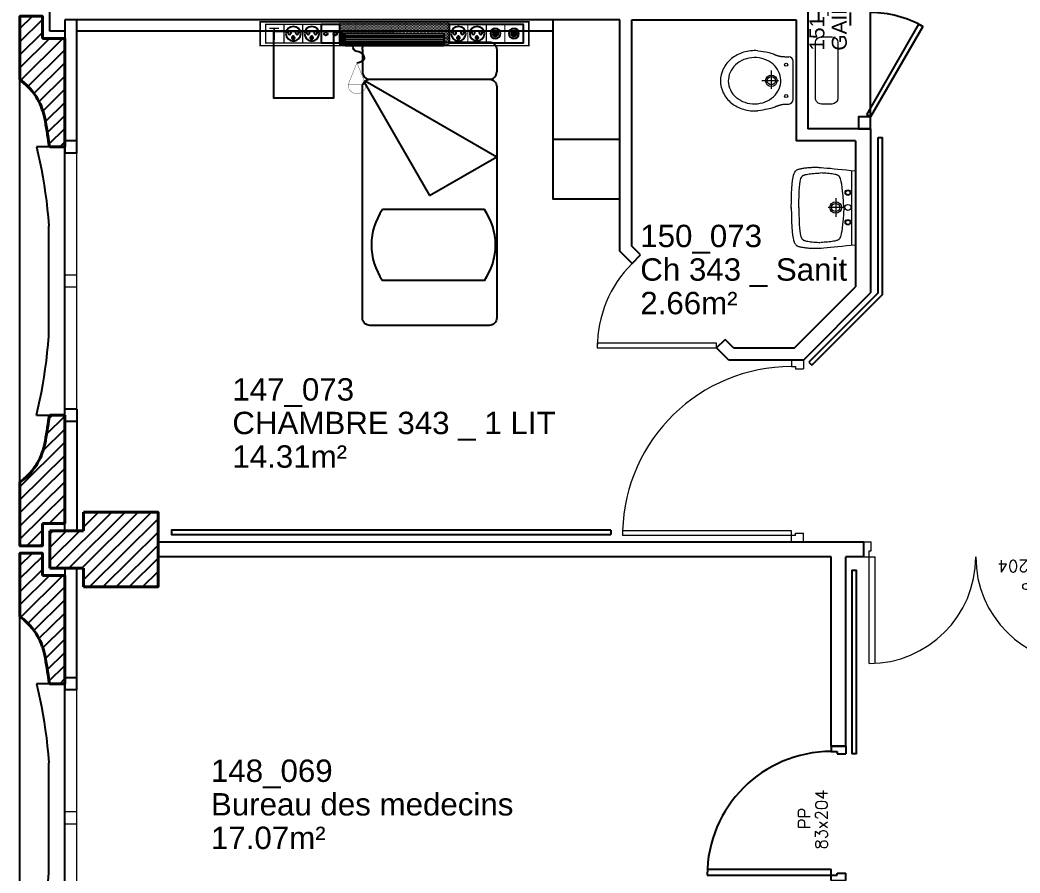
# Model space of a CAD drawing. Header units: metres. Extents: x 143.8 to 210.8, y 45.3 to 115.9.
# Drawn here: x 145.07 to 151.78, y 68.78 to 74.5 of the extents above; entities that cross this region are included whole.
import ezdxf
from ezdxf.enums import TextEntityAlignment as Align

# ---------------------------------------------------------------- set-up
doc = ezdxf.new("R2010")
doc.units = ezdxf.units.M
doc.header["$LTSCALE"] = 0.6
doc.header["$MEASUREMENT"] = 0
for name, pattern in [('CACHÉ', [0.25, 0.125, -0.125]), ('CONTINU', [0]), ('HIDDEN2', [0.1875, 0.125, -0.0625])]:
    doc.linetypes.add(name, pattern=pattern)
doc.layers.get('0').update_dxf_attribs({"linetype": 'CONTINUOUS'})
for name, color, linetype in [('009 main courant', 181, 'CONTINUOUS'), ('400 Lits', 150, 'CONTINUOUS'), ('A_AGENC', 204, 'CONTINUOUS'), ('A_EQMP', 142, 'CONTINUOUS'), ('A_Etiqu_Gaine', 8, 'CONTINUOUS'), ('A_Etiqu_Gaine_code', 8, 'CONTINUOUS'), ('A_Etiqu_Local', 8, 'CONTINUOUS'), ('A_HACH_STRUC', 7, 'CONTINUOUS'), ('A_MUR_CLOIS', 8, 'CONTINU'), ('A_MURS_ALÈG', 7, 'CONTINU')]:
    doc.layers.add(name, color=color, linetype=linetype)
for name, color, linetype, lineweight in [('A_CHASS', 4, 'CONTINU', 0), ('A_MURS_STRU', 7, 'CONTINU', 40), ('A_PORTE', 8, 'CONTINU', 0), ('A_SANI', 5, 'CONTINU', 0)]:
    doc.layers.add(name, color=color, linetype=linetype, lineweight=lineweight)
doc.styles.add('Attribut', font='arial.ttf')
doc.styles.add('ROMANS8', font='romans8', dxfattribs={"height": 10})
pattern_1 = [(0, (-148.712983, -85.579135), (0.0046875, 0.009375), [0, -0.009375])]

# ---------------------------------------------------------------- blocks, each defined once
blk = doc.blocks.new('TIRETTE-LIT')
at = {"layer": 'A_EQMP'}
h = blk.add_hatch(color=256, dxfattribs=at)
h.paths.add_polyline_path([(8.95, 3.75, 1), (6.05, 3.75, 1)])
h.paths.add_polyline_path([(6.05, -3.75, 1), (8.95, -3.75, 1)])
for p, q in [((0, 7.5), (0, -7.5)), ((15, 7.5), (0, 7.5)), ((15, -7.5), (15, 7.5)), ((0, -7.5), (15, -7.5))]:
    blk.add_line(p, q, dxfattribs=at)
at = {"layer": 'A_EQMP', "const_width": 0.24}
for points in [[(31.04, 21.42), (49.04, 28.62)], [(49.04, 28.62), (49.04, 14.22)], [(31.04, 21.42), (49.04, 14.22)]]:
    blk.add_lwpolyline(points, dxfattribs=at)
for points in [[(49.04, 14.22, 1), (49.04, 28.62, 1)], [(49.04, 27.42, 1.477033), (49.04, 27.42)]]:
    blk.add_lwpolyline(points, format="xyb", dxfattribs=at)
at = {"layer": 'A_EQMP'}
for centre in [(7.5, 3.75), (7.5, -3.75)]:
    blk.add_circle(centre, 1.45, dxfattribs=at)
blk.add_spline([(31.1, 21.54), (27.52, 27.45), (22.69, 24.22), (21.08, 19.57), (16.82, 17.32), (12.68, 10.42), (6.83, 9.91), (7.17, 3.87)], degree=3, dxfattribs=at)
blk = doc.blocks.new('A$C01C47C35')
at = {"layer": 'A_EQMP', "linetype": 'Continuous'}
h = blk.add_hatch(dxfattribs=at)
h.set_pattern_fill('DOTS', color=256, scale=0.15, style=0)
h.set_pattern_definition(pattern_1)
edge = h.paths.add_edge_path()
edge.add_line((1.2716, 0.4664), (1.2726, 0.4664))
edge.add_line((1.2726, 0.4664), (1.2726, 0.4839))
edge.add_line((1.2726, 0.4839), (0.5387, 0.4839))
edge.add_line((0.5387, 0.4839), (0.5387, 0.3239))
edge.add_line((0.5387, 0.3239), (0.574, 0.3239))
edge.add_line((0.574, 0.3239), (0.574, 0.4066))
edge.add_line((0.574, 0.4066), (0.905, 0.4066))
edge.add_line((0.905, 0.4066), (1.236, 0.4066))
edge.add_line((1.236, 0.4066), (1.236, 0.3499))
edge.add_spline(control_points=[(1.236, 0.3499), (1.2411, 0.3527), (1.2564, 0.3661), (1.2412, 0.4135), (1.2624, 0.4158), (1.2716, 0.4145)], knot_values=[28.337457, 28.337457, 28.337457, 28.337457, 30.502349, 36.382785, 39.476515, 39.476515, 39.476515, 39.476515], degree=3, periodic=0)
edge.add_line((1.2716, 0.4145), (1.2716, 0.4664))
at = {"layer": 'A_EQMP', "linetype": 'HIDDEN2'}
for points in [[(0.1237, 0.4052, 1), (0.0853, 0.4052, 1)], [(0.2478, 0.4052, 1), (0.2095, 0.4052, 1)], [(0.3424, 0.3767, 1), (0.3629, 0.3767, 1)], [(0.4665, 0.3767, 1), (0.487, 0.3767, 1)], [(1.4493, 0.3767, 1), (1.4697, 0.3767, 1)], [(1.5734, 0.3767, 1), (1.5939, 0.3767, 1)]]:
    blk.add_hatch(color=256, dxfattribs=at).paths.add_polyline_path(points)
at = {"layer": 'A_EQMP'}
h = blk.add_hatch(dxfattribs=at)
h.set_pattern_fill('PLASTI', color=1, scale=0.16551, style=0)
h.set_pattern_definition([(360, (-8.3594, 6.80946), (1e-17, 0.04137741), []), (360, (-8.3594, 6.81463), (1e-17, 0.04137741), []), (360, (-8.3594, 6.819804), (1e-17, 0.04137741), []), (360, (-8.3594, 6.83532), (1e-17, 0.04137741), [])])
h.paths.add_polyline_path([(1.236, 0.3239), (1.236, 0.4066), (0.905, 0.4066), (0.574, 0.4066), (0.574, 0.3239)])
at = {"layer": 'A_EQMP', "linetype": 'Continuous'}
h = blk.add_hatch(dxfattribs=at)
h.set_pattern_fill('DOTS', color=256, scale=0.15, style=0)
h.set_pattern_definition(pattern_1)
edge = h.paths.add_edge_path()
edge.add_spline(control_points=[(1.2716, 0.4145), (1.2624, 0.4158), (1.2412, 0.4135), (1.2564, 0.3661), (1.2411, 0.3527), (1.236, 0.3499)], knot_values=[28.337457, 28.337457, 28.337457, 28.337457, 31.431187, 37.311623, 39.476515, 39.476515, 39.476515, 39.476515], degree=3, periodic=0)
edge.add_line((1.236, 0.3499), (1.236, 0.3239))
edge.add_line((1.236, 0.3239), (1.2739, 0.3239))
edge.add_line((1.2739, 0.3239), (1.2739, 0.3423))
edge.add_line((1.2739, 0.3423), (1.2722, 0.3423))
edge.add_line((1.2722, 0.3423), (1.2722, 0.3423))
edge.add_line((1.2722, 0.3423), (1.2716, 0.3423))
edge.add_line((1.2716, 0.3423), (1.2716, 0.4145))
at = {"layer": 'A_EQMP'}
for p, q in [((0.574, 0.4066), (0.574, 0.3239)), ((0.905, 0.4066), (0.574, 0.4066)), ((0.905, 0.4066), (1.236, 0.4066)), ((1.236, 0.3239), (1.236, 0.4066)), ((0.574, 0.3239), (1.236, 0.3239))]:
    blk.add_line(p, q, dxfattribs=at)
for points, const_width in [([(1.805, 0.3239), (1.805, 0.4839), (0.005, 0.4839), (0.005, 0.3239)], 0.01), ([(0.5378, 0.3423), (0.5378, 0.4664), (0.0412, 0.4664), (0.0412, 0.3423)], 0.00828), ([(1.7688, 0.3423), (1.7688, 0.4664), (1.2722, 0.4664), (1.2722, 0.3423)], 0.00828)]:
    blk.add_lwpolyline(points, close=True, dxfattribs=dict(at, const_width=const_width))
at = {"layer": 'A_EQMP', "const_width": 0.00828}
for points in [[(0.1654, 0.4664), (0.1654, 0.3423)], [(0.2895, 0.4664), (0.2895, 0.3423)], [(0.2895, 0.4664), (0.2895, 0.3423)], [(0.4136, 0.4664), (0.4136, 0.3423)], [(1.3964, 0.4664), (1.3964, 0.3423)], [(1.5205, 0.4664), (1.5205, 0.3423)], [(1.6446, 0.4664), (1.6446, 0.3423)], [(1.7688, 0.4664), (1.7688, 0.3423)]]:
    blk.add_lwpolyline(points, dxfattribs=at)
at = {"layer": 'A_EQMP', "linetype": 'Continuous'}
blk.add_lwpolyline([(0.0412, 0.4664), (0.5378, 0.4664), (0.5378, 0.3423), (0.0412, 0.3423)], close=True, dxfattribs=at)
at = {"layer": 'A_EQMP'}
for centre, radius in [((0.1045, 0.4058), 0.0338), ((0.1045, 0.4052), 0.0192), ((0.2286, 0.4058), 0.0338), ((0.2286, 0.4052), 0.0192), ((0.3517, 0.4036), 0.0493), ((0.4759, 0.4036), 0.0493), ((1.4586, 0.4036), 0.0493), ((1.5827, 0.4036), 0.0493)]:
    blk.add_circle(centre, radius, dxfattribs=at)
at = {"layer": 'A_EQMP', "linetype": 'HIDDEN2'}
for centre in [(0.3265, 0.41), (0.3769, 0.41), (0.4506, 0.41), (0.5011, 0.41), (1.4334, 0.41), (1.4838, 0.41), (1.5575, 0.41), (1.6079, 0.41), (0.3526, 0.3767), (0.4768, 0.3767), (1.4595, 0.3767), (1.5836, 0.3767)]:
    blk.add_circle(centre, 0.0102, dxfattribs=at)
at = {"layer": 'A_EQMP', "linetype": 'HIDDEN2', "xscale": -0.00827548159, "yscale": 0.00827548159, "zscale": 0.00827548159, "rotation": 90}
blk.add_blockref('TIRETTE-LIT', (1.3337, 0.4664), dxfattribs=at)
at = {"layer": 'A_EQMP', "linetype": 'HIDDEN2', "insert": (1.6759, 0.4453), "char_height": 0.082755, "width": 0.124132, "attachment_point": 1}
blk.add_mtext('\\fArial|b0|i0|c0|p34;T', dxfattribs=at)
blk = doc.blocks.new('A_Etiqu_Local')
at = {"style": 'Attribut', "flags": 1}
for tag, p in [('CODE_HOPITAL', (-0.4463, 1.632)), ('CODE_SITE', (-0.4463, 1.407)), ('CODE_BATIMENT', (-0.4463, 1.182)), ('CODE_SECTEUR', (-0.4463, 0.957)), ('CODE_ETAGE', (-0.4463, 0.732)), ('NOM_NORMALISE', (-0.4463, -0.843)), ('SECTEUR_ACTIVITE', (-0.4463, -1.068)), ('SOUS_SECTEUR_ACTIVITE', (-0.4463, -1.293)), ('VOLUME', (-0.4463, -1.518)), ('SERVICE', (-0.4463, -1.743)), ('CODE_UG', (-0.4463, -1.968)), ('CODE_UA', (-0.4463, -2.193)), ('CODE_POLE', (-0.4463, -2.418)), ('OCCUPANT_EXTERNE', (-0.4463, -2.643)), ('DISPONIBILITE', (-0.4463, -2.868)), ('ACCES_HANDICAPES', (-0.4463, -3.093)), ('NATURE_SOL', (-0.4463, -3.318)), ('RISQUE_LABORATOIRE', (-0.4463, -3.543)), ('AMIANTE', (-0.4463, -3.768))]:
    blk.add_attdef(tag, p, '', height=0.15, dxfattribs=at)
at = {"layer": 'A_Etiqu_Local', "style": 'Attribut'}
for tag, p in [('CODE_PIECE', (-0.4463, 0.282)), ('NOM_USAGE', (-0.4463, 0.057)), ('SURFACE', (-0.4463, -0.168))]:
    blk.add_attdef(tag, p, '', height=0.15, dxfattribs=at)
blk = doc.blocks.new('A_Etiqu_Gaine')
at = {"style": 'Attribut', "flags": 1}
for tag, p in [('CODE_HOPITAL', (-0.4323, 0.8651)), ('CODE_SITE', (-0.4323, 0.7151)), ('CODE_BATIMENT', (-0.4323, 0.5651)), ('CODE_SECTEUR', (-0.4323, 0.4151)), ('CODE_ETAGE', (-0.4323, 0.2651)), ('NOM_NORMALISE', (-0.4323, -0.3349)), ('SECTEUR_ACTIVITE', (-0.4323, -0.4849)), ('SOUS_SECTEUR_ACTIVITE', (-0.4323, -0.6349)), ('SURFACE', (-0.4323, -0.7849)), ('CODE_UG', (-0.4323, -0.9349)), ('CODE_POLE', (-0.4323, -1.0849)), ('AMIANTE', (-0.4323, -1.2349))]:
    blk.add_attdef(tag, p, '', height=0.1, dxfattribs=at)
at = {"layer": 'A_Etiqu_Gaine', "style": 'Attribut'}
blk.add_attdef('NOM_USAGE', (-0.4323, -0.1849), '', height=0.1, dxfattribs=at)
at = {"layer": 'A_Etiqu_Gaine_code', "style": 'Attribut'}
blk.add_attdef('CODE_PIECE', (-0.4323, -0.0349), '', height=0.1, dxfattribs=at)
blk = doc.blocks.new('BROCA2-G125')
at = {"layer": '400 Lits', "linetype": 'Continuous'}
for p, q in [((2.225049, 28.925379), (2.225049, 28.775385)), ((3.12505, 28.925379), (3.12505, 28.775385)), ((2.235936, 28.706526), (2.675049, 27.945955)), ((2.243905, 28.714495), (3.12505, 28.205767)), ((2.275048, 28.725382), (3.075051, 28.725382)), ((2.675049, 27.945955), (3.12505, 28.205767))]:
    blk.add_line(p, q, dxfattribs=at)
for points in [[(2.225049, 28.925379, -0.414214), (2.275048, 28.975379), (3.075051, 28.975382, -0.414214), (3.125051, 28.925379)], [(2.225049, 28.775385, 0.414213), (2.275048, 28.725385), (3.075051, 28.725382, 0.414214), (3.125051, 28.775385)], [(2.225049, 28.675379, -0.414214), (2.275048, 28.725379), (3.075051, 28.725382, -0.414214), (3.125051, 28.675379)], [(3.12505, 28.675653), (3.12505, 27.125383, -0.414213), (3.075051, 27.075383), (2.275048, 27.07538, -0.414214), (2.225048, 27.125383), (2.225049, 28.675653)]]:
    blk.add_lwpolyline(points, format="xyb", dxfattribs=at)
blk = doc.blocks.new('BROCA2-G904')
at = {"layer": '400 Lits', "linetype": 'Continuous'}
for p, q in [((29.340822, 67.299042), (28.659243, 67.299042)), ((29.340822, 66.821945), (28.659243, 66.821945))]:
    blk.add_line(p, q, dxfattribs=at)
for start, end in [(145.008072, 214.992089), (325.007448, 34.99223)]:
    blk.add_arc((29.000032, 67.060493), 0.415985, start, end, dxfattribs=at)
blk = doc.blocks.new('P140bt10')
for p, q in [((0.035, 0.815), (0.035, 0.1)), ((0.075, 0.8139), (0.075, 0.1)), ((1.425, 0.8139), (1.425, 0.1)), ((1.465, 0.815), (1.465, 0.1)), ((0, 0.1), (0, 0)), ((0, 0.1), (0.035, 0.1)), ((0.035, 0.1), (0.075, 0.1)), ((0.035, 0.1), (0.035, 0.06)), ((1.465, 0.1), (1.425, 0.1)), ((1.465, 0.1), (1.465, 0.06)), ((1.5, 0.1), (1.465, 0.1)), ((1.5, 0.1), (1.5, 0)), ((0, 0), (0.05, 0)), ((0.035, 0.06), (0.05, 0.06)), ((0.05, 0.06), (0.05, 0)), ((1.465, 0.06), (1.45, 0.06)), ((1.45, 0.06), (1.45, 0)), ((1.5, 0), (1.45, 0))]:
    blk.add_line(p, q)
for centre, start, end in [((0.035, 0.1), 0, 90), ((1.465, 0.1), 90, 180)]:
    blk.add_arc(centre, 0.715, start, end)
at = {"style": 'ROMANS8'}
for tag, p in [('DEF', (0.372, 0.2395)), ('DIM', (0.3671, 0.1221))]:
    blk.add_attdef(tag, text='', height=0.08, dxfattribs=at).set_placement(p, align=Align.CENTER)
blk = doc.blocks.new('P80bt10')
for p, q in [((0.035, 0.93), (0.035, 0.1)), ((0.075, 0.929), (0.075, 0.1)), ((0, 0.1), (0, 0)), ((0, 0.1), (0.035, 0.1)), ((0.035, 0.1), (0.075, 0.1)), ((0.035, 0.1), (0.035, 0.06)), ((0.865, 0.1), (0.865, 0.06)), ((0.9, 0.1), (0.865, 0.1)), ((0.9, 0.1), (0.9, 0)), ((0, 0), (0.05, 0)), ((0.035, 0.06), (0.05, 0.06)), ((0.05, 0.06), (0.05, 0)), ((0.865, 0.06), (0.85, 0.06)), ((0.85, 0.06), (0.85, 0)), ((0.9, 0), (0.85, 0))]:
    blk.add_line(p, q)
blk.add_arc((0.035, 0.1), 0.83, 0, 90)
at = {"style": 'ROMANS8'}
for tag, p in [('DEF', (0.4163, 0.239)), ('DIM', (0.4087, 0.1245))]:
    blk.add_attdef(tag, text='', height=0.08, dxfattribs=at).set_placement(p, align=Align.CENTER)

msp = doc.modelspace()

# ---------------------------------------------------------------- hatches: boundary and pattern name
at = {"layer": 'A_HACH_STRUC'}
h = msp.add_hatch(dxfattribs=at)
h.set_pattern_fill('ANSI31', color=8, scale=0.5, angle=359.76959, style=0)
h.set_pattern_definition([(44.7696, (145.07485, 73.64654), (-0.044016, 0.0443715), [])])
h.paths.add_polyline_path([(145.3749, 75.4465), (145.272, 75.4465), (145.2702, 75.4366), (145.2679, 75.4228), (145.2654, 75.4058), (145.2625, 75.3864), (145.2594, 75.3652), (145.2561, 75.3428), (145.2525, 75.32), (145.2487, 75.2973), (145.2447, 75.2755), (145.2406, 75.2553), (145.2385, 75.2459), (145.2363, 75.237), (145.2341, 75.2285), (145.2319, 75.2204), (145.2295, 75.2125), (145.227, 75.2048), (145.2244, 75.1973), (145.2217, 75.1898), (145.2189, 75.1824), (145.2159, 75.1749), (145.2093, 75.1595), (145.2017, 75.1436), (145.193, 75.1271), (145.1828, 75.1101), (145.1708, 75.0926), (145.1567, 75.0745), (145.1404, 75.0559), (145.1215, 75.0367), (145.0997, 75.0169), (145.0748, 74.9966), (145.0748, 74.5715), (145.2249, 74.5715), (145.2249, 74.7214), (145.3749, 74.7214)])
h.paths.add_polyline_path([(145.3749, 74.3716), (145.2249, 74.3716), (145.2249, 74.5215), (145.0748, 74.5215), (145.0748, 74.0965), (145.0997, 74.0762), (145.1215, 74.0564), (145.1404, 74.0372), (145.1567, 74.0186), (145.1708, 74.0005), (145.1828, 73.983), (145.193, 73.966), (145.2017, 73.9495), (145.2093, 73.9336), (145.2159, 73.9182), (145.2189, 73.9107), (145.2217, 73.9032), (145.2244, 73.8958), (145.227, 73.8883), (145.2295, 73.8806), (145.2319, 73.8727), (145.2341, 73.8646), (145.2363, 73.8561), (145.2385, 73.8472), (145.2406, 73.8378), (145.2447, 73.8176), (145.2487, 73.7958), (145.2525, 73.7731), (145.2561, 73.7503), (145.2594, 73.7279), (145.2625, 73.7067), (145.2654, 73.6873), (145.2679, 73.6703), (145.2702, 73.6565), (145.272, 73.6465), (145.3749, 73.6465), (145.3749, 73.6865)])
h = msp.add_hatch(dxfattribs=at)
h.set_pattern_fill('ANSI31', color=8, scale=0.5, angle=359.76959, style=0)
h.set_pattern_definition([(44.7696, (145.07485, 70.04654), (-0.044016, 0.0443715), [])])
h.paths.add_polyline_path([(145.3749, 71.8465), (145.272, 71.8465), (145.2702, 71.8366), (145.2679, 71.8228), (145.2654, 71.8058), (145.2625, 71.7864), (145.2594, 71.7652), (145.2561, 71.7428), (145.2525, 71.72), (145.2487, 71.6973), (145.2447, 71.6755), (145.2406, 71.6553), (145.2385, 71.6459), (145.2363, 71.637), (145.2341, 71.6285), (145.2319, 71.6203), (145.2295, 71.6125), (145.227, 71.6048), (145.2244, 71.5973), (145.2217, 71.5898), (145.2189, 71.5824), (145.2159, 71.5749), (145.2093, 71.5595), (145.2017, 71.5436), (145.193, 71.5271), (145.1828, 71.5101), (145.1708, 71.4926), (145.1567, 71.4745), (145.1404, 71.4559), (145.1215, 71.4367), (145.0997, 71.4169), (145.0748, 71.3965), (145.0748, 70.9715), (145.2249, 70.9715), (145.2249, 71.1214), (145.3749, 71.1214)])
h.paths.add_polyline_path([(145.3749, 70.7716), (145.2249, 70.7716), (145.2249, 70.9215), (145.0748, 70.9215), (145.0748, 70.4965), (145.0997, 70.4762), (145.1215, 70.4564), (145.1404, 70.4372), (145.1567, 70.4186), (145.1708, 70.4005), (145.1828, 70.383), (145.193, 70.366), (145.2017, 70.3495), (145.2093, 70.3336), (145.2159, 70.3182), (145.2189, 70.3107), (145.2217, 70.3032), (145.2244, 70.2958), (145.227, 70.2883), (145.2295, 70.2806), (145.2319, 70.2727), (145.2341, 70.2646), (145.2363, 70.2561), (145.2385, 70.2472), (145.2406, 70.2378), (145.2447, 70.2176), (145.2487, 70.1958), (145.2525, 70.1731), (145.2561, 70.1503), (145.2594, 70.1279), (145.2625, 70.1067), (145.2654, 70.0873), (145.2679, 70.0703), (145.2702, 70.0565), (145.272, 70.0465), (145.3749, 70.0465), (145.3749, 70.0865)])
h = msp.add_hatch(dxfattribs=at)
h.set_pattern_fill('ANSI31', color=8, scale=0.5, angle=359.76959, style=0)
h.set_pattern_definition([(44.7696, (145.274854, 70.696216), (-0.044016, 0.0443715), [])])
h.paths.add_polyline_path([(145.9999, 71.1962), (145.4999, 71.1962), (145.4999, 71.0714), (145.2749, 71.0714), (145.2749, 70.8217), (145.4999, 70.8217), (145.4999, 70.6962), (145.9999, 70.6962), (145.9999, 70.8962)])

# ---------------------------------------------------------------- linework, layer by layer
at = {"layer": '009 main courant', "color": 8, "linetype": 'Continuous'}
for p, q in [((150.8249, 73.7082), (150.8549, 73.7083)), ((150.8249, 72.6673), (150.8249, 73.7083)), ((150.8549, 72.6549), (150.8549, 73.7083)), ((150.8249, 72.6673), (150.3603, 72.2026)), ((150.8549, 72.6549), (150.3815, 72.1814)), ((150.3603, 72.2026), (150.3815, 72.1814)), ((149.0349, 71.0764), (149.0349, 71.0464)), ((150.6499, 70.8065), (150.6799, 70.8065)), ((150.6799, 69.5767), (150.6499, 69.5767))]:
    msp.add_line(p, q, dxfattribs=at)
for points in [[(149.0349, 71.0764), (146.0899, 71.0764), (146.0899, 71.0464), (149.0349, 71.0464)], [(150.6499, 70.8065), (150.6499, 69.5767)], [(150.6799, 69.5767), (150.6799, 70.8065)]]:
    msp.add_lwpolyline(points, dxfattribs=at)
at = {"layer": 'A_AGENC', "color": 8, "linetype": 'Continuous'}
for p, q in [((150.7489, 73.8615), (151.0989, 74.4677)), ((151.1249, 74.4527), (150.7749, 73.8465)), ((151.0989, 74.4677), (151.1249, 74.4527)), ((150.7749, 73.8465), (150.7489, 73.8615))]:
    msp.add_line(p, q, dxfattribs=at)
msp.add_lwpolyline([(150.7749, 73.8465), (150.6949, 73.8465), (150.6949, 73.7665), (150.7749, 73.7665), (150.7749, 75.3265)], dxfattribs=at)
msp.add_arc((150.7749, 73.8465), 0.7, 59.99999, 90, dxfattribs=at)
at = {"layer": 'A_CHASS', "color": 8, "linetype": 'Continuous'}
for p, q in [((145.3749, 73.6065), (145.3749, 71.8865)), ((145.4549, 71.8865), (145.4549, 73.6065)), ((145.3749, 70.0065), (145.3749, 68.2865)), ((145.4549, 68.2865), (145.4549, 70.0065))]:
    msp.add_line(p, q, dxfattribs=at)
at = {"layer": 'A_CHASS', "color": 8, "linetype": 'CACHÉ'}
for points in [[(145.3749, 72.7065), (145.4549, 72.7065), (145.4549, 72.7865), (145.3749, 72.7865)], [(145.3749, 69.1065), (145.4549, 69.1065), (145.4549, 69.1865), (145.3749, 69.1865)]]:
    msp.add_lwpolyline(points, close=True, dxfattribs=at)
at = {"layer": 'A_EQMP', "color": 8, "linetype": 'Continuous'}
for p, q in [((150.4249, 74.6081), (150.4249, 74.4851)), ((150.6387, 74.5466), (150.6387, 74.4587)), ((148.6449, 74.421), (145.4549, 74.421)), ((148.6449, 73.6965), (149.0949, 73.6965))]:
    msp.add_line(p, q, dxfattribs=at)
for points in [[(149.0949, 74.4965), (148.6449, 74.4965), (148.6449, 73.2965), (149.0949, 73.2965)], [(147.1749, 74.4215), (147.1749, 73.9715), (146.7749, 73.9715), (146.7749, 74.4215)]]:
    msp.add_lwpolyline(points, close=True, dxfattribs=at)
at = {"layer": 'A_MUR_CLOIS', "color": 8, "linetype": 'Continuous'}
for p, q in [((150.3554, 75.3265), (150.3554, 73.7665)), ((145.2749, 74.4217), (145.2749, 74.6714)), ((149.0949, 74.4965), (145.3749, 74.4965)), ((145.3749, 74.4965), (145.3749, 73.6065)), ((149.0949, 72.9465), (149.0949, 74.4965)), ((149.1749, 74.4965), (150.2754, 74.4965)), ((149.1749, 72.9796), (149.1749, 74.4965)), ((150.2754, 74.4965), (150.2754, 73.6865)), ((145.3749, 74.4217), (145.2749, 74.4217)), ((150.7749, 73.7665), (150.3554, 73.7665)), ((150.7749, 73.7665), (150.7749, 72.6665)), ((150.6749, 73.6865), (150.2754, 73.6865)), ((150.6749, 73.6865), (150.6749, 72.7079)), ((149.2336, 72.9209), (149.1749, 72.9796)), ((149.1771, 72.8643), (149.0949, 72.9465)), ((149.1771, 72.8643), (149.2336, 72.9209)), ((150.2635, 72.2965), (150.6749, 72.7079)), ((150.3249, 72.2165), (150.7749, 72.6665)), ((149.7428, 72.2986), (149.7993, 72.3552)), ((149.8581, 72.2965), (149.7993, 72.3552)), ((149.8249, 72.2165), (149.7428, 72.2986)), ((150.2635, 72.2965), (149.8581, 72.2965)), ((150.3249, 72.2165), (149.8249, 72.2165)), ((145.3749, 71.0714), (145.3749, 71.8865)), ((145.9999, 70.9965), (150.7299, 70.9965)), ((150.5099, 70.8965), (145.9999, 70.8965)), ((150.5099, 69.6267), (150.5099, 70.8965)), ((150.7299, 70.8965), (150.6099, 70.8965)), ((150.6099, 69.6267), (150.6099, 70.8965)), ((145.3749, 70.8217), (145.3749, 70.0065)), ((150.6099, 69.6267), (150.5099, 69.6267))]:
    msp.add_line(p, q, dxfattribs=at)
for points in [[(145.3749, 73.6065), (145.4549, 73.6065), (145.4549, 74.4965)], [(145.4549, 73.6865), (145.3749, 73.6865)], [(145.4549, 71.8865), (145.4549, 71.0714), (145.3749, 71.0714)], [(145.4549, 71.8865), (145.3749, 71.8865)], [(145.3749, 71.8066), (145.4549, 71.8066)], [(150.7299, 70.8965), (150.7299, 70.9965)], [(145.4549, 70.8217), (145.3749, 70.8217)], [(145.3749, 70.0065), (145.4549, 70.0065), (145.4549, 70.8217)], [(145.4549, 70.0865), (145.3749, 70.0865)]]:
    msp.add_lwpolyline(points, dxfattribs=at)
at = {"layer": 'A_MURS_ALÈG', "color": 8, "ltscale": 200}
for p, q in [((145.0748, 71.3965), (145.0748, 74.0965)), ((145.3749, 73.6465), (145.1849, 73.6465)), ((145.1849, 73.6465), (145.1973, 73.5954)), ((145.1973, 73.5954), (145.2087, 73.5444)), ((145.2087, 73.5444), (145.219, 73.4933)), ((145.219, 73.4933), (145.2284, 73.4419)), ((145.2284, 73.4419), (145.2369, 73.39)), ((145.2369, 73.39), (145.2445, 73.3375)), ((145.2445, 73.3375), (145.2514, 73.284)), ((145.2514, 73.284), (145.2576, 73.2294)), ((145.2576, 73.2294), (145.2632, 73.1734)), ((145.2632, 73.1734), (145.2683, 73.1159)), ((145.2683, 72.3771), (145.2683, 73.1159)), ((145.2632, 72.3196), (145.2683, 72.3771)), ((145.2576, 72.2637), (145.2632, 72.3196)), ((145.2514, 72.2091), (145.2576, 72.2637)), ((145.2445, 72.1556), (145.2514, 72.2091)), ((145.2369, 72.103), (145.2445, 72.1556)), ((145.219, 71.9998), (145.2284, 72.0512)), ((145.2284, 72.0512), (145.2369, 72.103)), ((145.2087, 71.9487), (145.219, 71.9998)), ((145.1973, 71.8977), (145.2087, 71.9487)), ((145.1849, 71.8465), (145.1973, 71.8977)), ((145.1849, 71.8465), (145.3749, 71.8465)), ((145.0748, 67.7965), (145.0748, 70.4965)), ((145.3749, 70.0465), (145.1849, 70.0465)), ((145.1849, 70.0465), (145.1973, 69.9954)), ((145.1973, 69.9954), (145.2087, 69.9444)), ((145.2087, 69.9444), (145.219, 69.8933)), ((145.219, 69.8933), (145.2284, 69.8419)), ((145.2284, 69.8419), (145.2369, 69.79)), ((145.2369, 69.79), (145.2445, 69.7375)), ((145.2445, 69.7375), (145.2514, 69.684)), ((145.2514, 69.684), (145.2576, 69.6294)), ((145.2576, 69.6294), (145.2632, 69.5734)), ((145.2632, 69.5734), (145.2683, 69.5159)), ((145.2683, 68.7771), (145.2683, 69.5159)), ((145.2632, 68.7196), (145.2683, 68.7771))]:
    msp.add_line(p, q, dxfattribs=at)
at = {"layer": 'A_MURS_ALÈG', "color": 8, "linetype": 'Continuous'}
for p, q in [((145.3749, 71.8465), (145.3749, 73.6465)), ((145.3749, 68.2465), (145.3749, 70.0465))]:
    msp.add_line(p, q, dxfattribs=at)
at = {"layer": 'A_MURS_STRU', "color": 8, "linetype": 'Continuous'}
for p, q in [((145.2249, 74.3716), (145.3749, 74.3716)), ((145.3749, 73.6465), (145.3749, 74.3716)), ((145.2749, 73.6465), (145.3749, 73.6465)), ((145.2749, 71.8465), (145.3749, 71.8465)), ((145.3749, 71.8465), (145.3749, 71.1214)), ((145.4999, 71.1962), (145.4999, 71.0714)), ((145.2249, 71.1214), (145.3749, 71.1214)), ((145.2749, 70.8217), (145.2749, 71.0714)), ((145.2749, 71.0714), (145.4999, 71.0714)), ((145.2249, 70.7716), (145.3749, 70.7716)), ((145.2749, 70.8217), (145.4999, 70.8217)), ((145.3749, 70.0465), (145.3749, 70.7716)), ((145.4999, 70.6962), (145.4999, 70.8217)), ((145.2721, 70.046), (145.3749, 70.0465))]:
    msp.add_line(p, q, dxfattribs=at)
for points in [[(145.2249, 74.3716), (145.2249, 74.5215), (145.0748, 74.5215), (145.0748, 74.0965)], [(145.0748, 74.0965), (145.0997, 74.0762), (145.1215, 74.0564), (145.1404, 74.0372), (145.1567, 74.0186), (145.1708, 74.0005), (145.1828, 73.983), (145.193, 73.966), (145.2017, 73.9495), (145.2093, 73.9336), (145.2159, 73.9182), (145.2159, 73.9182), (145.2189, 73.9107), (145.2217, 73.9032), (145.2244, 73.8958), (145.227, 73.8883), (145.2295, 73.8806), (145.2319, 73.8727), (145.2341, 73.8646), (145.2363, 73.8561), (145.2385, 73.8472), (145.2406, 73.8378), (145.2406, 73.8378), (145.2447, 73.8176), (145.2487, 73.7958), (145.2525, 73.7731), (145.2561, 73.7503), (145.2594, 73.7279), (145.2625, 73.7067), (145.2654, 73.6873), (145.2679, 73.6703), (145.2702, 73.6565), (145.272, 73.6465)], [(145.0748, 71.3965), (145.0997, 71.4169), (145.1215, 71.4367), (145.1404, 71.4559), (145.1567, 71.4745), (145.1708, 71.4926), (145.1828, 71.5101), (145.193, 71.5271), (145.2017, 71.5436), (145.2093, 71.5595), (145.2159, 71.5749), (145.2159, 71.5749), (145.2189, 71.5824), (145.2217, 71.5898), (145.2244, 71.5973), (145.227, 71.6048), (145.2295, 71.6125), (145.2319, 71.6203), (145.2341, 71.6285), (145.2363, 71.637), (145.2385, 71.6459), (145.2406, 71.6553), (145.2406, 71.6553), (145.2447, 71.6755), (145.2487, 71.6973), (145.2525, 71.72), (145.2561, 71.7428), (145.2594, 71.7652), (145.2625, 71.7864), (145.2654, 71.8058), (145.2679, 71.8228), (145.2702, 71.8366), (145.272, 71.8466)], [(145.2249, 71.1214), (145.2249, 70.9715), (145.0748, 70.9715), (145.0748, 71.3965)], [(145.9999, 70.8965), (145.9999, 71.1962), (145.4999, 71.1962)], [(145.2249, 70.7716), (145.2249, 70.9215), (145.0748, 70.9215), (145.0748, 70.4965)], [(145.4999, 70.6962), (145.9999, 70.6962), (145.9999, 70.8962)], [(145.0748, 70.4965), (145.0997, 70.4762), (145.1215, 70.4564), (145.1404, 70.4372), (145.1567, 70.4186), (145.1708, 70.4005), (145.1828, 70.383), (145.193, 70.366), (145.2017, 70.3495), (145.2093, 70.3336), (145.2159, 70.3182), (145.2159, 70.3182), (145.2189, 70.3107), (145.2217, 70.3032), (145.2244, 70.2958), (145.227, 70.2883), (145.2295, 70.2806), (145.2319, 70.2727), (145.2341, 70.2646), (145.2363, 70.2561), (145.2385, 70.2472), (145.2406, 70.2378), (145.2406, 70.2378), (145.2447, 70.2176), (145.2487, 70.1958), (145.2525, 70.1731), (145.2561, 70.1503), (145.2594, 70.1279), (145.2625, 70.1067), (145.2654, 70.0873), (145.2679, 70.0703), (145.2702, 70.0565), (145.272, 70.0465)]]:
    msp.add_lwpolyline(points, dxfattribs=at)
at = {"layer": 'A_PORTE', "color": 8, "linetype": 'Continuous'}
for p, q in [((150.3249, 72.2165), (150.2449, 72.2165)), ((150.2449, 72.2165), (150.2449, 72.1726)), ((150.3249, 72.2165), (150.3249, 72.1566)), ((150.2449, 72.1726), (150.2727, 72.1726)), ((150.2727, 72.1726), (150.2727, 72.1566)), ((150.2727, 72.1566), (150.3249, 72.1566)), ((150.2449, 71.0706), (149.1133, 71.0706)), ((149.1133, 71.0706), (149.1133, 71.0406)), ((150.2727, 71.0406), (149.1133, 71.0406)), ((150.2449, 70.9967), (150.2449, 71.0706)), ((150.2727, 71.0566), (150.3249, 71.0566)), ((150.2727, 71.0406), (150.2727, 71.0566)), ((150.3249, 70.9967), (150.3249, 71.0566)), ((150.3249, 70.9967), (150.2449, 70.9967))]:
    msp.add_line(p, q, dxfattribs=at)
msp.add_lwpolyline([(149.7428, 72.3286), (148.9428, 72.3286), (148.9428, 72.2986), (149.7428, 72.2986)], close=True, dxfattribs=at)
msp.add_arc((149.7428, 72.2986), 0.8, 134.99999, 179.99999, dxfattribs=at)
at = {"layer": 'A_PORTE', "color": 8}
msp.add_arc((150.2449, 71.0406), 1.132, 90, 178.48138, dxfattribs=at)
at = {"layer": 'A_SANI', "color": 8, "linetype": 'Continuous'}
for p, q in [((150.0193, 74.2894), (150.0386, 74.2877)), ((150.0386, 74.2877), (150.0558, 74.2856)), ((150.0558, 74.2856), (150.071, 74.2832)), ((150.071, 74.2832), (150.0843, 74.2805)), ((150.0843, 74.2805), (150.096, 74.2777)), ((150.096, 74.2777), (150.1061, 74.2748)), ((150.1061, 74.2748), (150.1149, 74.2719)), ((150.1149, 74.2719), (150.1225, 74.269)), ((150.1225, 74.269), (150.1291, 74.2664)), ((150.1291, 74.2664), (150.1348, 74.2639)), ((150.1348, 74.2639), (150.1374, 74.2628)), ((150.1374, 74.2628), (150.1399, 74.2618)), ((150.1399, 74.2618), (150.1422, 74.2609)), ((150.1422, 74.2609), (150.1444, 74.26)), ((150.1444, 74.26), (150.1466, 74.2592)), ((150.1466, 74.2592), (150.1487, 74.2584)), ((150.1487, 74.2584), (150.1507, 74.2577)), ((150.1507, 74.2577), (150.1528, 74.257)), ((150.1528, 74.257), (150.1548, 74.2564)), ((150.1548, 74.2564), (150.1569, 74.2559)), ((150.1569, 74.2559), (150.159, 74.2553)), ((150.159, 74.2553), (150.1612, 74.2548)), ((150.1612, 74.2548), (150.1634, 74.2544)), ((150.1634, 74.2544), (150.1657, 74.2539)), ((150.1657, 74.2539), (150.1679, 74.2535)), ((150.1679, 74.2535), (150.1702, 74.2532)), ((150.1702, 74.2532), (150.1725, 74.2528)), ((150.1725, 74.2528), (150.1748, 74.2525)), ((150.1748, 74.2525), (150.1771, 74.2522)), ((150.1771, 74.2522), (150.1793, 74.252)), ((150.1793, 74.252), (150.1837, 74.2516)), ((150.1837, 74.2516), (150.1881, 74.2512)), ((150.1881, 74.2512), (150.1924, 74.2509)), ((150.1924, 74.2509), (150.1966, 74.2507)), ((150.1966, 74.2507), (150.2009, 74.2506)), ((150.2009, 74.2506), (150.2052, 74.2505)), ((150.2052, 74.2505), (150.2096, 74.2504)), ((150.2096, 74.2504), (150.214, 74.2504)), ((150.214, 74.2504), (150.2186, 74.2504)), ((150.2186, 74.2504), (150.2234, 74.2504)), ((150.2234, 74.2504), (150.2265, 74.2502)), ((150.2554, 73.9631), (150.2554, 74.2203)), ((150.1096, 74.1576), (150.1096, 74.0355)), ((150.1584, 74.0892), (150.0461, 74.0892)), ((150.1348, 73.9151), (150.1374, 73.916)), ((150.1374, 73.916), (150.1399, 73.9169)), ((150.1399, 73.9169), (150.1422, 73.9178)), ((150.1422, 73.9178), (150.1444, 73.9186)), ((150.1444, 73.9186), (150.1466, 73.9195)), ((150.1466, 73.9195), (150.1487, 73.9202)), ((150.1487, 73.9202), (150.1507, 73.921)), ((150.1507, 73.921), (150.1528, 73.9217)), ((150.1528, 73.9217), (150.1548, 73.9225)), ((150.1548, 73.9225), (150.1569, 73.9232)), ((150.1569, 73.9232), (150.159, 73.9239)), ((150.159, 73.9239), (150.1612, 73.9247)), ((150.1612, 73.9247), (150.1634, 73.9254)), ((150.1634, 73.9254), (150.1657, 73.9261)), ((150.1657, 73.9261), (150.1679, 73.9268)), ((150.1679, 73.9268), (150.1702, 73.9274)), ((150.1702, 73.9274), (150.1725, 73.9281)), ((150.1725, 73.9281), (150.1748, 73.9287)), ((150.1748, 73.9287), (150.1771, 73.9292)), ((150.1771, 73.9292), (150.1793, 73.9297)), ((150.1793, 73.9297), (150.1837, 73.9306)), ((150.1837, 73.9306), (150.1881, 73.9313)), ((150.1881, 73.9313), (150.1924, 73.9319)), ((150.1924, 73.9319), (150.1966, 73.9323)), ((150.1966, 73.9323), (150.2009, 73.9326)), ((150.2009, 73.9326), (150.2052, 73.9328)), ((150.2052, 73.9328), (150.2096, 73.9329)), ((150.2096, 73.9329), (150.214, 73.933)), ((150.214, 73.933), (150.2186, 73.933)), ((150.2186, 73.933), (150.2234, 73.933)), ((150.2234, 73.933), (150.2265, 73.9331)), ((150.0193, 73.889), (150.0386, 73.892)), ((150.0386, 73.892), (150.0558, 73.8949)), ((150.0558, 73.8949), (150.071, 73.8977)), ((150.071, 73.8977), (150.0843, 73.9005)), ((150.0843, 73.9005), (150.096, 73.9033)), ((150.096, 73.9033), (150.1061, 73.9059)), ((150.1061, 73.9059), (150.1149, 73.9084)), ((150.1149, 73.9084), (150.1225, 73.9108)), ((150.1225, 73.9108), (150.1291, 73.913)), ((150.1291, 73.913), (150.1348, 73.9151)), ((150.255, 73.4404), (150.2584, 73.4555)), ((150.2584, 73.4555), (150.2623, 73.467)), ((150.2623, 73.467), (150.2665, 73.4757)), ((150.2665, 73.4757), (150.271, 73.4823)), ((150.271, 73.4823), (150.2734, 73.4851)), ((150.2734, 73.4851), (150.2759, 73.4875)), ((150.2759, 73.4875), (150.2786, 73.4897)), ((150.2786, 73.4897), (150.2814, 73.4915)), ((150.2814, 73.4915), (150.2845, 73.4932)), ((150.2845, 73.4932), (150.2878, 73.4947)), ((150.2878, 73.4947), (150.2915, 73.4961)), ((150.2915, 73.4961), (150.2956, 73.4973)), ((150.2956, 73.4973), (150.3, 73.4984)), ((150.3, 73.4984), (150.3048, 73.4995)), ((150.3048, 73.4995), (150.3102, 73.5005)), ((150.3102, 73.5005), (150.3159, 73.5015)), ((150.3159, 73.5015), (150.3219, 73.5025)), ((150.3219, 73.5025), (150.3282, 73.5034)), ((150.3282, 73.5034), (150.3347, 73.5042)), ((150.3347, 73.5042), (150.3412, 73.5051)), ((150.3412, 73.5051), (150.3478, 73.5058)), ((150.3478, 73.5058), (150.3543, 73.5065)), ((150.3543, 73.5065), (150.3607, 73.5071)), ((150.3607, 73.5071), (150.3669, 73.5077)), ((150.3669, 73.5077), (150.3728, 73.5081)), ((150.3728, 73.5081), (150.3785, 73.5085)), ((150.3785, 73.5085), (150.3841, 73.5088)), ((150.3841, 73.5088), (150.3897, 73.509)), ((150.3897, 73.509), (150.3953, 73.5091)), ((150.3953, 73.5091), (150.4012, 73.5092)), ((150.4012, 73.5092), (150.4072, 73.5091)), ((150.4072, 73.5091), (150.4136, 73.5089)), ((150.4136, 73.5089), (150.4204, 73.5087)), ((150.4204, 73.5087), (150.4277, 73.5083)), ((150.4277, 73.5083), (150.444, 73.5072)), ((150.444, 73.5072), (150.4626, 73.5058)), ((150.4626, 73.5058), (150.4833, 73.504)), ((150.4833, 73.504), (150.5059, 73.5019)), ((150.5059, 73.5019), (150.5304, 73.4995)), ((150.5304, 73.4995), (150.5565, 73.4969)), ((150.5565, 73.4969), (150.5842, 73.4941)), ((150.5842, 73.4941), (150.6132, 73.4912)), ((150.6132, 73.4912), (150.6435, 73.4881)), ((150.6435, 73.4881), (150.6749, 73.485)), ((150.65, 72.9897), (150.65, 73.485)), ((150.6749, 72.9897), (150.6749, 73.485)), ((150.247, 73.3668), (150.2492, 73.3968)), ((150.2492, 73.3968), (150.2519, 73.4211)), ((150.2519, 73.4211), (150.255, 73.4404)), ((150.244, 73.2868), (150.2452, 73.3304)), ((150.2452, 73.3304), (150.247, 73.3668)), ((150.2432, 73.2354), (150.244, 73.2868)), ((150.5414, 73.3026), (150.5414, 73.1761)), ((150.2432, 73.2394), (150.244, 73.1879)), ((150.244, 73.1879), (150.2452, 73.1444)), ((150.5924, 73.2394), (150.4903, 73.2394)), ((150.2452, 73.1444), (150.247, 73.108)), ((150.247, 73.108), (150.2492, 73.078)), ((150.2492, 73.078), (150.2519, 73.0537)), ((150.2519, 73.0537), (150.255, 73.0343)), ((150.255, 73.0343), (150.2584, 73.0193)), ((150.2584, 73.0193), (150.2623, 73.0078)), ((150.2623, 73.0078), (150.2665, 72.999)), ((150.2665, 72.999), (150.271, 72.9924)), ((150.271, 72.9924), (150.2734, 72.9897)), ((150.2734, 72.9897), (150.2759, 72.9873)), ((150.2759, 72.9873), (150.2786, 72.9851)), ((150.2786, 72.9851), (150.2814, 72.9832)), ((150.2814, 72.9832), (150.2845, 72.9815)), ((150.2845, 72.9815), (150.2878, 72.9801)), ((150.2878, 72.9801), (150.2915, 72.9787)), ((150.2915, 72.9787), (150.2956, 72.9775)), ((150.2956, 72.9775), (150.3, 72.9764)), ((150.5304, 72.9753), (150.5565, 72.9779)), ((150.5565, 72.9779), (150.5842, 72.9807)), ((150.5842, 72.9807), (150.6132, 72.9836)), ((150.6132, 72.9836), (150.6435, 72.9866)), ((150.6435, 72.9866), (150.6749, 72.9897)), ((150.3, 72.9764), (150.3048, 72.9753)), ((150.3048, 72.9753), (150.3102, 72.9743)), ((150.3102, 72.9743), (150.3159, 72.9733)), ((150.3159, 72.9733), (150.3219, 72.9723)), ((150.3219, 72.9723), (150.3282, 72.9714)), ((150.3282, 72.9714), (150.3347, 72.9705)), ((150.3347, 72.9705), (150.3412, 72.9697)), ((150.3412, 72.9697), (150.3478, 72.969)), ((150.3478, 72.969), (150.3543, 72.9683)), ((150.3543, 72.9683), (150.3607, 72.9676)), ((150.3607, 72.9676), (150.3669, 72.9671)), ((150.3669, 72.9671), (150.3728, 72.9666)), ((150.3728, 72.9666), (150.3785, 72.9663)), ((150.3785, 72.9663), (150.3841, 72.966)), ((150.3841, 72.966), (150.3897, 72.9657)), ((150.3897, 72.9657), (150.3953, 72.9656)), ((150.3953, 72.9656), (150.4012, 72.9656)), ((150.4012, 72.9656), (150.4072, 72.9657)), ((150.4072, 72.9657), (150.4136, 72.9658)), ((150.4136, 72.9658), (150.4204, 72.9661)), ((150.4204, 72.9661), (150.4277, 72.9665)), ((150.4277, 72.9665), (150.444, 72.9676)), ((150.444, 72.9676), (150.4626, 72.969)), ((150.4626, 72.969), (150.4833, 72.9708)), ((150.4833, 72.9708), (150.5059, 72.9729)), ((150.5059, 72.9729), (150.5304, 72.9753))]:
    msp.add_line(p, q, dxfattribs=at)
msp.add_lwpolyline([(150.5154, 73.9332), (150.4454, 73.9332, -0.414214), (150.4054, 73.9732), (150.4054, 74.3432, -0.414214), (150.4454, 74.3832), (150.5154, 74.3832, -0.414214), (150.5554, 74.3432), (150.5554, 73.9732, -0.414213)], format="xyb", close=True, dxfattribs=at)
for points in [[(150.294, 73.2362), (150.2944, 73.2802), (150.2953, 73.3174), (150.2966, 73.3485), (150.2983, 73.3742), (150.3004, 73.3949), (150.3028, 73.4113), (150.3054, 73.4241), (150.3084, 73.4338), (150.3115, 73.441), (150.3148, 73.4464), (150.3148, 73.4464), (150.3165, 73.4486), (150.3183, 73.4506), (150.3202, 73.4522), (150.3221, 73.4537), (150.3242, 73.455), (150.3265, 73.4561), (150.329, 73.4571), (150.3317, 73.458), (150.3346, 73.4588), (150.3379, 73.4597), (150.3379, 73.4597), (150.3452, 73.4612), (150.3535, 73.4628), (150.3628, 73.4643), (150.3728, 73.4657), (150.3835, 73.467), (150.3946, 73.4682), (150.4059, 73.4692), (150.4175, 73.47), (150.429, 73.4706), (150.4403, 73.471)], [(150.5961, 73.2362), (150.5931, 73.2802), (150.5902, 73.3174), (150.5873, 73.3485), (150.5844, 73.3742), (150.5814, 73.3949), (150.5785, 73.4113), (150.5754, 73.4241), (150.5723, 73.4338), (150.5691, 73.441), (150.5658, 73.4464), (150.5658, 73.4464), (150.5641, 73.4486), (150.5623, 73.4506), (150.5605, 73.4522), (150.5585, 73.4537), (150.5564, 73.455), (150.5541, 73.4561), (150.5516, 73.4571), (150.5489, 73.458), (150.546, 73.4588), (150.5428, 73.4597), (150.5428, 73.4597), (150.5354, 73.4612), (150.5271, 73.4628), (150.5178, 73.4643), (150.5078, 73.4657), (150.4971, 73.467), (150.4861, 73.4682), (150.4747, 73.4692), (150.4632, 73.47), (150.4516, 73.4706), (150.4403, 73.471)], [(150.294, 73.2396), (150.2944, 73.1956), (150.2953, 73.1584), (150.2966, 73.1273), (150.2983, 73.1017), (150.3004, 73.081), (150.3028, 73.0645), (150.3054, 73.0518), (150.3084, 73.042), (150.3115, 73.0348), (150.3148, 73.0294), (150.3148, 73.0294), (150.3165, 73.0272), (150.3183, 73.0253), (150.3202, 73.0236), (150.3221, 73.0221), (150.3242, 73.0208), (150.3265, 73.0197), (150.329, 73.0187), (150.3317, 73.0178), (150.3346, 73.017), (150.3379, 73.0162), (150.3379, 73.0162), (150.3452, 73.0146), (150.3535, 73.013), (150.3628, 73.0115), (150.3727, 73.0101), (150.3832, 73.0088), (150.3941, 73.0077), (150.4052, 73.0067), (150.4163, 73.0059), (150.4274, 73.0052), (150.4381, 73.0049)], [(150.5961, 73.2396), (150.5931, 73.1956), (150.5902, 73.1584), (150.5873, 73.1273), (150.5844, 73.1017), (150.5814, 73.081), (150.5785, 73.0645), (150.5754, 73.0518), (150.5723, 73.042), (150.5691, 73.0348), (150.5658, 73.0294), (150.5658, 73.0294), (150.5641, 73.0272), (150.5623, 73.0253), (150.5605, 73.0236), (150.5585, 73.0221), (150.5564, 73.0208), (150.5541, 73.0197), (150.5516, 73.0187), (150.5489, 73.0178), (150.546, 73.017), (150.5428, 73.0162), (150.5428, 73.0162), (150.5354, 73.0146), (150.5271, 73.013), (150.5179, 73.0115), (150.5079, 73.0101), (150.4974, 73.0088), (150.4865, 73.0077), (150.4754, 73.0067), (150.4643, 73.0059), (150.4532, 73.0052), (150.4425, 73.0049)]]:
    msp.add_lwpolyline(points, dxfattribs=at)
for centre, radius in [((150.2093, 74.1967), 0.0105), ((150.1096, 74.0892), 0.0383), ((150.1096, 74.0892), 0.0276), ((150.2093, 73.9867), 0.0105), ((150.6228, 73.3388), 0.0189), ((150.6228, 73.3388), 0.0144), ((150.5414, 73.2394), 0.0387), ((150.5414, 73.2394), 0.0274), ((150.6228, 73.2394), 0.0204), ((150.6228, 73.1399), 0.0189), ((150.6228, 73.1399), 0.0144)]:
    msp.add_circle(centre, radius, dxfattribs=at)
for centre, radius, start, end in [((149.9911, 74.0552), 0.2348, 106.69969, 128.97872), ((149.9983, 74.0312), 0.26, 85.53663, 106.69932), ((149.9754, 74.0747), 0.2098, 128.97843, 153.48104), ((149.9778, 74.0802), 0.1581, 132.63921, 156.06143), ((149.99, 74.0669), 0.1761, 111.2818, 132.63944), ((149.9982, 74.0459), 0.1986, 71.09023, 111.2684), ((150.0055, 74.0672), 0.1761, 49.7317, 71.08934), ((150.0171, 74.081), 0.1581, 26.30915, 49.73137), ((150.2254, 74.2203), 0.03, 359.99998, 87.81648), ((149.9483, 74.0882), 0.1796, 153.48107, 179.99958), ((149.9592, 74.0884), 0.1377, 156.06169, 206.3221), ((150.0354, 74.09), 0.1377, 336.06169, 26.28815), ((149.9475, 74.0882), 0.1787, 179.99999, 206.62297), ((149.9726, 74.1008), 0.2069, 206.62255, 231.33721), ((149.9774, 74.0975), 0.1581, 206.31041, 229.73262), ((150.0168, 74.0983), 0.1581, 312.63973, 336.06195), ((149.9883, 74.1204), 0.232, 231.33807, 253.78009), ((149.9891, 74.1112), 0.1761, 229.7317, 251.08934), ((149.9964, 74.1326), 0.1986, 251.08941, 291.29174), ((150.0046, 74.1116), 0.1761, 291.2818, 312.63944), ((150.2254, 73.9631), 0.03, 272.18353, 359.99998), ((149.996, 74.1469), 0.2596, 253.77924, 274.98033)]:
    msp.add_arc(centre, radius, start, end, dxfattribs=at)

# ---------------------------------------------------------------- block references
at = {"layer": '400 Lits', "color": 8}
for name, p in [('BROCA2-G125', (145.1445, 45.3735)), ('BROCA2-G904', (118.8457, 5.9277))]:
    msp.add_blockref(name, p, dxfattribs=at)
at = {"layer": 'A_EQMP', "color": 8, "linetype": 'Continuous', "xscale": -1}
msp.add_blockref('A$C01C47C35', (148.4893, 74.0004), dxfattribs=at)
at = {"layer": 'A_Etiqu_Gaine', "color": 8}
ref = msp.add_blockref('A_Etiqu_Gaine', (150.4302, 74.7236), dxfattribs=dict(at, rotation=90))
ref.add_attrib('CODE_PIECE', '151_075', (150.4651, 74.2913), dxfattribs={"layer": 'A_Etiqu_Gaine_code', "height": 0.1, "rotation": 90, "style": 'Attribut'})
ref.add_attrib('NOM_USAGE', 'GAINE TEC', (150.6151, 74.2913), dxfattribs={"height": 0.1, "rotation": 90, "style": 'Attribut'})
at = {"layer": 'A_Etiqu_Local', "color": 8}
ref = msp.add_blockref('A_Etiqu_Local', (149.678, 72.6915), dxfattribs=at)
ref.add_attrib('CODE_PIECE', '150_073', (149.2316, 72.9735), dxfattribs={"height": 0.15, "style": 'Attribut'})
ref.add_attrib('NOM_USAGE', 'Ch 343 _ Sanit', (149.2316, 72.7485), dxfattribs={"height": 0.15, "style": 'Attribut'})
ref.add_attrib('SURFACE', '2.66m²', (149.2316, 72.5235), dxfattribs={"height": 0.15, "style": 'Attribut'})
ref = msp.add_blockref('A_Etiqu_Local', (146.9444, 71.6627), dxfattribs=at)
ref.add_attrib('CODE_PIECE', '147_073', (146.498, 71.9446), dxfattribs={"height": 0.15, "style": 'Attribut'})
ref.add_attrib('NOM_USAGE', 'CHAMBRE 343 _ 1 LIT', (146.498, 71.7196), dxfattribs={"height": 0.15, "style": 'Attribut'})
ref.add_attrib('SURFACE', '14.31m²', (146.498, 71.4946), dxfattribs={"height": 0.15, "style": 'Attribut'})
ref = msp.add_blockref('A_Etiqu_Local', (146.8008, 69.1057), dxfattribs=at)
ref.add_attrib('CODE_PIECE', '148_069', (146.3545, 69.3877), dxfattribs={"height": 0.15, "style": 'Attribut'})
ref.add_attrib('NOM_USAGE', 'Bureau des medecins', (146.3545, 69.1627), dxfattribs={"height": 0.15, "style": 'Attribut'})
ref.add_attrib('SURFACE', '17.07m²', (146.3545, 68.9377), dxfattribs={"height": 0.15, "style": 'Attribut'})
at = {"layer": 'A_MUR_CLOIS', "color": 8, "rotation": 89.99999999999999}
msp.add_blockref('P80bt10', (150.6099, 68.7267), dxfattribs=at).add_auto_attribs({'DEF': 'PP', 'DIM': '83x204'})
at = {"layer": 'A_PORTE', "color": 8, "rotation": 180}
msp.add_blockref('P140bt10', (152.2299, 70.9965), dxfattribs=at).add_auto_attribs({'DEF': 'PP', 'DIM': '140x204'})

doc.saveas('drawing.dxf')
